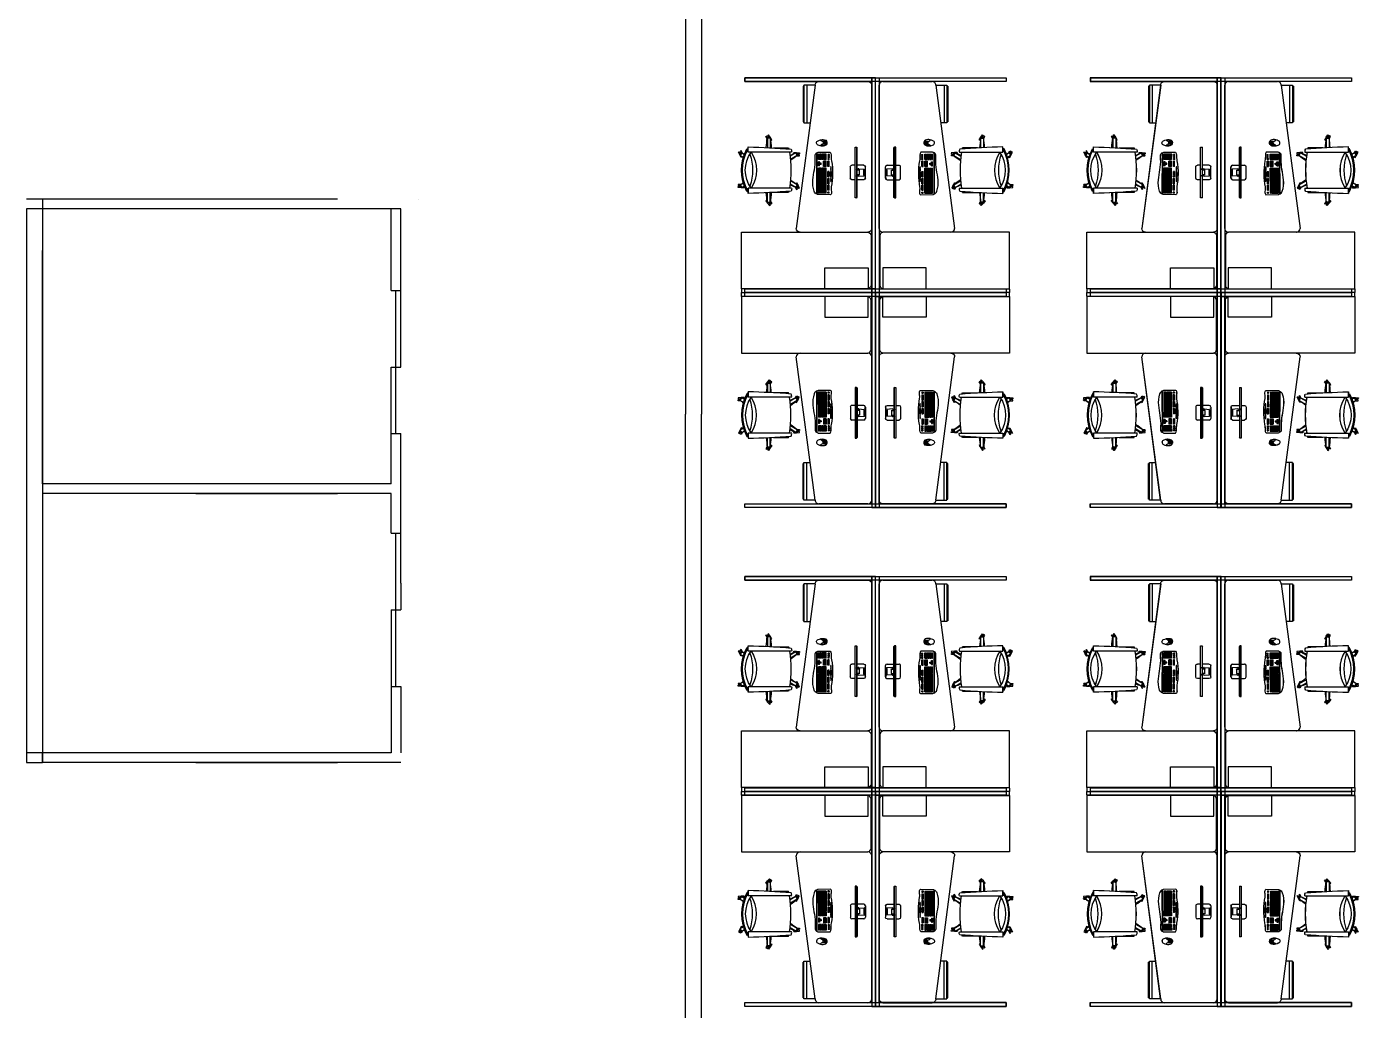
# Model space of a CAD drawing. Header units: inches. Extents: x 35258 to 134537, y 25067 to 83300.
# Drawn here: x 67345 to 67761.3, y 39036.1 to 39343.7 of the extents above; entities that cross this region are included whole.
import ezdxf

# ---------------------------------------------------------------- set-up
doc = ezdxf.new("R2010")
doc.units = ezdxf.units.IN
doc.header["$LTSCALE"] = 5
doc.header["$MEASUREMENT"] = 0
doc.layers.add('dwgmodels.com', color=250, linetype='Continuous')

# ---------------------------------------------------------------- blocks, each defined once
blk = doc.blocks.new('Dell S2340T 23-Inch 10-point Multi-Touch Monitor')
at = {"color": 0}
for p, q in [((-269, -94), (-264, -89)), ((-264, -89), (264, -89)), ((-77, -17), (-77, -89)), ((-77, -109), (-77, -143)), ((-40, -70), (-36, -14)), ((-29, -14), (-29, -17)), ((-29, -14), (-29, -17)), ((-25, -60), (-25, -82)), ((-25, -60), (-24, -60)), ((-24, -60), (-24, -89)), ((-24, -63), (24, -63)), ((24, -60), (24, -89)), ((24, -60), (25, -60)), ((25, -60), (25, -82)), ((29, -14), (29, -17)), ((29, -14), (29, -17)), ((40, -70), (36, -14)), ((77, -17), (77, -89)), ((77, -109), (77, -143)), ((269, -94), (264, -89))]:
    blk.add_line(p, q, dxfattribs=at)
for points in [[(-60, 0), (60, 0)], [(-269, -109), (269, -109), (269, -94), (-269, -94), (-269, -109)], [(-36, -14), (36, -14)], [(-29, -17), (29, -17)], [(-29, -17), (29, -17)], [(-60, -160), (60, -160)]]:
    blk.add_lwpolyline(points, dxfattribs=at)
for points in [[(-40, -70, 0.263666), (-37, -80), (-34, -82), (-25, -82)], [(40, -70, -0.263666), (37, -80), (34, -82), (25, -82)]]:
    blk.add_lwpolyline(points, format="xyb", dxfattribs=at)
for centre, radius in [((-61, -4), 1.73), ((-46, -4), 1.73), ((-36, -102), 1.14), ((-32, -4), 1.73), ((-18, -4), 1.73), ((-3, -4), 1.73), ((11, -4), 1.73), ((25, -4), 1.73), ((36, -102), 1.14), ((39, -4), 1.73)]:
    blk.add_circle(centre, radius, dxfattribs=at)
for centre, start, end in [((-60, -17), 90, 180), ((60, -17), 0, 90), ((-60, -143), 180, 270), ((60, -143), 270, 0)]:
    blk.add_arc(centre, 17.2, start, end, dxfattribs=at)
blk = doc.blocks.new('keyboard_top')
at = {"color": 0, "lineweight": -2}
for points in [[(233, -76), (233, -26, 0.165941), (205, -17, -0.04592), (141, -12, 0.046884), (0, 0, 0.043941), (-135, -14, -0.081459), (-182, -12, 0.073722), (-206, -13, 0.278236), (-218, -23), (-217, -154, 0.414214), (-202, -168), (218, -167, 0.414214), (233, -152)], [(218, -167), (-202, -168, -0.198912), (-213, -164, 0.237087), (-181, -196, 0.110077), (-61, -209, 0.017919), (47, -193, -0.053396), (161, -185, 0.017301), (204, -185, 0.36209), (228, -163, -0.184401), (218, -167)]]:
    blk.add_lwpolyline(points, format="xyb", close=True, dxfattribs=at)
for points in [[(-201, -38), (-189, -38)], [(-201, -38), (-201, -51)], [(-201, -51), (-189, -51)], [(-200, -70), (-188, -70)], [(-200, -70), (-200, -83)], [(-200, -83), (-188, -83)], [(-200, -87), (-188, -86)], [(-200, -87), (-200, -100)], [(-200, -100), (-188, -99)], [(-200, -104), (-188, -104)], [(-200, -104), (-200, -117)], [(-200, -117), (-188, -117)], [(-200, -122), (-173, -122)], [(-200, -122), (-200, -135)], [(-200, -135), (-173, -135)], [(-200, -139), (-173, -139)], [(-200, -139), (-200, -152)], [(-189, -38), (-189, -51)], [(-188, -70), (-188, -83)], [(-188, -86), (-188, -99)], [(-188, -104), (-188, -117)], [(-185, -70), (-185, -83)], [(-185, -70), (-173, -70)], [(-185, -83), (-173, -83)], [(-185, -86), (-185, -99)], [(-185, -86), (-173, -86)], [(-185, -99), (-173, -99)], [(-185, -104), (-173, -104)], [(-185, -104), (-185, -117)], [(-185, -117), (-173, -117)], [(-173, -70), (-173, -83)], [(-173, -86), (-173, -99)], [(-173, -104), (-173, -117)], [(-173, -122), (-173, -135)], [(-173, -139), (-173, -152)], [(-171, -38), (-171, -51)], [(-171, -38), (-159, -38)], [(-171, -51), (-159, -51)], [(-170, -70), (-170, -83)], [(-170, -70), (-158, -70)], [(-170, -83), (-158, -83)], [(-170, -86), (-170, -99)], [(-170, -86), (-158, -86)], [(-170, -99), (-158, -99)], [(-170, -104), (-158, -104)], [(-170, -104), (-170, -117)], [(-170, -117), (-158, -117)], [(-170, -122), (-170, -135)], [(-170, -122), (-158, -122)], [(-170, -135), (-158, -135)], [(-170, -139), (-158, -139)], [(-170, -139), (-170, -152)], [(-159, -38), (-159, -51)], [(-158, -70), (-158, -83)], [(-158, -86), (-158, -99)], [(-158, -104), (-158, -117)], [(-158, -122), (-158, -135)], [(-158, -139), (-158, -152)], [(-156, -38), (-156, -51)], [(-156, -38), (-144, -38)], [(-156, -51), (-144, -51)], [(-156, -70), (-144, -70)], [(-156, -70), (-156, -83)], [(-156, -83), (-144, -83)], [(-156, -86), (-144, -86)], [(-156, -86), (-156, -99)], [(-156, -99), (-144, -99)], [(-156, -104), (-144, -104)], [(-156, -104), (-156, -117)], [(-156, -117), (-144, -117)], [(-156, -122), (-144, -122)], [(-156, -122), (-156, -135)], [(-156, -135), (-144, -135)], [(-156, -139), (-156, -152)], [(-156, -139), (-129, -139)], [(-144, -38), (-144, -51)], [(-144, -70), (-144, -83)], [(-144, -86), (-144, -99)], [(-144, -104), (-144, -117)], [(-144, -122), (-144, -135)], [(-142, -38), (-130, -38)], [(-142, -38), (-142, -51)], [(-142, -51), (-130, -51)], [(-141, -70), (-141, -83)], [(-141, -70), (-129, -70)], [(-141, -83), (-129, -83)], [(-141, -86), (-141, -99)], [(-141, -86), (-129, -86)], [(-141, -99), (-129, -99)], [(-141, -104), (-129, -104)], [(-141, -104), (-141, -117)], [(-141, -117), (-129, -117)], [(-141, -122), (-129, -122)], [(-141, -122), (-141, -135)], [(-141, -135), (-129, -135)], [(-130, -38), (-130, -51)], [(-129, -70), (-129, -83)], [(-129, -86), (-129, -99)], [(-129, -104), (-129, -117)], [(-129, -122), (-129, -135)], [(-129, -139), (-129, -152)], [(-127, -38), (-127, -51)], [(-127, -38), (-115, -38)], [(-127, -51), (-115, -51)], [(-126, -70), (-126, -83)], [(-126, -70), (-114, -70)], [(-126, -83), (-114, -83)], [(-126, -86), (-126, -99)], [(-126, -86), (-114, -86)], [(-126, -99), (-114, -99)], [(-126, -104), (-114, -104)], [(-126, -104), (-126, -117)], [(-126, -117), (-114, -117)], [(-126, -122), (-126, -135)], [(-126, -122), (-114, -122)], [(-126, -135), (-114, -135)], [(-126, -139), (-11, -138)], [(-126, -139), (-126, -152)], [(-115, -38), (-115, -51)], [(-114, -70), (-114, -83)], [(-114, -86), (-114, -99)], [(-114, -104), (-114, -117)], [(-114, -122), (-114, -135)], [(-112, -70), (-100, -70)], [(-112, -70), (-112, -83)], [(-112, -83), (-100, -83)], [(-112, -86), (-100, -86)], [(-112, -86), (-112, -99)], [(-112, -99), (-100, -99)], [(-112, -104), (-100, -104)], [(-112, -104), (-112, -117)], [(-112, -117), (-100, -117)], [(-112, -122), (-100, -122)], [(-112, -122), (-112, -135)], [(-112, -135), (-100, -135)], [(-101, -38), (-101, -51)], [(-101, -38), (-89, -38)], [(-101, -51), (-89, -51)], [(-100, -70), (-100, -83)], [(-100, -86), (-100, -99)], [(-100, -104), (-100, -117)], [(-100, -122), (-100, -135)], [(-97, -70), (-97, -83)], [(-97, -70), (-85, -70)], [(-97, -83), (-85, -83)], [(-97, -86), (-97, -99)], [(-97, -86), (-85, -86)], [(-97, -99), (-85, -99)], [(-97, -104), (-85, -103)], [(-97, -104), (-97, -117)], [(-97, -117), (-85, -116)], [(-97, -122), (-85, -121)], [(-97, -122), (-96, -135)], [(-96, -135), (-84, -134)], [(-89, -38), (-89, -51)], [(-86, -38), (-86, -51)], [(-86, -38), (-74, -38)], [(-86, -51), (-74, -51)], [(-85, -70), (-85, -83)], [(-85, -86), (-85, -99)], [(-85, -103), (-85, -116)], [(-85, -121), (-84, -134)], [(-82, -70), (-70, -69)], [(-82, -70), (-82, -83)], [(-82, -83), (-70, -82)], [(-82, -86), (-82, -99)], [(-82, -86), (-70, -86)], [(-82, -99), (-70, -99)], [(-82, -103), (-70, -103)], [(-82, -103), (-81, -116)], [(-81, -116), (-69, -116)], [(-81, -121), (-81, -134)], [(-81, -121), (-69, -121)], [(-81, -134), (-69, -134)], [(-74, -38), (-74, -51)], [(-72, -38), (-60, -38)], [(-72, -38), (-72, -51)], [(-72, -51), (-60, -51)], [(-70, -69), (-70, -82)], [(-70, -86), (-70, -99)], [(-70, -103), (-69, -116)], [(-69, -121), (-69, -134)], [(-68, -69), (-56, -69)], [(-68, -69), (-67, -82)], [(-67, -82), (-55, -82)], [(-67, -86), (-55, -86)], [(-67, -86), (-67, -99)], [(-67, -99), (-55, -99)], [(-67, -103), (-55, -103)], [(-67, -103), (-67, -116)], [(-67, -116), (-55, -116)], [(-67, -121), (-55, -121)], [(-67, -121), (-67, -134)], [(-67, -134), (-55, -134)], [(-60, -38), (-60, -51)], [(-57, -38), (-57, -51)], [(-57, -38), (-45, -38)], [(-57, -51), (-45, -51)], [(-56, -69), (-55, -82)], [(-55, -86), (-55, -99)], [(-55, -103), (-55, -116)], [(-55, -121), (-55, -134)], [(-52, -69), (-52, -82)], [(-52, -69), (-40, -69)], [(-52, -82), (-40, -82)], [(-52, -86), (-52, -99)], [(-52, -86), (-40, -86)], [(-52, -99), (-40, -99)], [(-52, -103), (-40, -103)], [(-52, -103), (-52, -116)], [(-52, -116), (-40, -116)], [(-52, -121), (-40, -121)], [(-52, -121), (-52, -134)], [(-52, -134), (-40, -134)], [(-45, -38), (-45, -51)], [(-40, -69), (-40, -82)], [(-40, -86), (-40, -99)], [(-40, -103), (-40, -116)], [(-40, -121), (-40, -134)], [(-37, -69), (-37, -82)], [(-37, -69), (-25, -69)], [(-37, -82), (-25, -82)], [(-37, -86), (-37, -99)], [(-37, -86), (-25, -86)], [(-37, -99), (-25, -99)], [(-37, -103), (-25, -103)], [(-37, -103), (-37, -116)], [(-37, -116), (-25, -116)], [(-37, -121), (-37, -134)], [(-37, -121), (-25, -121)], [(-37, -134), (-25, -134)], [(-28, -19), (1, -18)], [(-28, -38), (-16, -37)], [(-28, -38), (-28, -51)], [(-28, -51), (-16, -50)], [(-26, -16), (1, -16)], [(-25, -69), (-25, -82)], [(-25, -86), (-25, -99)], [(-25, -103), (-25, -116)], [(-25, -121), (-25, -134)], [(-23, -69), (-11, -69)], [(-23, -69), (-23, -82)], [(-23, -82), (-11, -82)], [(-23, -86), (-11, -86)], [(-23, -86), (-23, -99)], [(-23, -99), (-11, -99)], [(-23, -103), (-11, -103)], [(-23, -103), (-23, -116)], [(-23, -116), (-11, -116)], [(-23, -121), (-11, -121)], [(-23, -121), (-23, -134)], [(-23, -134), (-11, -134)], [(-16, -37), (-16, -50)], [(-13, -37), (-13, -50)], [(-13, -37), (-1, -37)], [(-13, -50), (-1, -50)], [(-11, -69), (-11, -82)], [(-11, -86), (-11, -99)], [(-11, -103), (-11, -116)], [(-11, -121), (-11, -134)], [(-11, -138), (-11, -151)], [(-8, -69), (-8, -82)], [(-8, -69), (4, -69)], [(-8, -82), (4, -82)], [(-8, -86), (-8, -99)], [(-8, -86), (4, -86)], [(-8, -99), (4, -99)], [(-8, -103), (4, -103)], [(-8, -103), (-8, -116)], [(-8, -116), (4, -116)], [(-8, -121), (4, -121)], [(-8, -121), (-8, -134)], [(-8, -134), (4, -134)], [(-7, -138), (20, -138)], [(-7, -138), (-7, -151)], [(-1, -37), (-1, -50)], [(1, -7), (1, -16)], [(1, -18), (1, -25)], [(2, -37), (14, -37)], [(2, -37), (2, -50)], [(2, -50), (14, -50)], [(4, -7), (5, -16)], [(4, -69), (4, -82)], [(4, -86), (4, -99)], [(4, -103), (4, -116)], [(4, -121), (4, -134)], [(5, -16), (30, -16)], [(5, -18), (5, -25)], [(5, -18), (30, -18)], [(7, -69), (7, -82)], [(7, -69), (19, -69)], [(7, -82), (19, -82)], [(7, -86), (7, -99)], [(7, -86), (19, -86)], [(7, -99), (19, -99)], [(7, -103), (19, -103)], [(7, -103), (8, -116)], [(8, -116), (20, -116)], [(8, -121), (8, -134)], [(8, -121), (20, -121)], [(8, -134), (20, -134)], [(14, -37), (14, -50)], [(17, -37), (17, -50)], [(17, -37), (29, -37)], [(17, -50), (29, -50)], [(19, -69), (19, -82)], [(19, -86), (19, -99)], [(19, -103), (20, -116)], [(20, -121), (20, -134)], [(20, -138), (20, -151)], [(23, -69), (35, -69)], [(23, -69), (23, -82)], [(23, -82), (35, -82)], [(23, -86), (35, -86)], [(23, -86), (23, -99)], [(23, -99), (35, -99)], [(23, -103), (35, -103)], [(23, -103), (23, -116)], [(23, -116), (35, -116)], [(23, -121), (65, -121)], [(23, -121), (23, -134)], [(23, -134), (65, -134)], [(23, -138), (35, -138)], [(23, -138), (23, -151)], [(29, -37), (29, -50)], [(35, -69), (35, -82)], [(35, -86), (35, -99)], [(35, -103), (35, -116)], [(35, -138), (35, -151)], [(38, -69), (38, -82)], [(38, -69), (65, -69)], [(38, -82), (65, -82)], [(38, -86), (38, -99)], [(38, -86), (50, -86)], [(38, -99), (50, -99)], [(38, -103), (65, -103)], [(38, -103), (38, -116)], [(38, -116), (65, -116)], [(38, -138), (65, -138)], [(38, -138), (38, -151)], [(50, -86), (50, -99)], [(53, -86), (53, -99)], [(53, -86), (65, -86)], [(53, -99), (65, -99)], [(65, -69), (65, -82)], [(65, -86), (65, -99)], [(65, -103), (65, -116)], [(65, -121), (65, -134)], [(65, -138), (65, -151)], [(82, -37), (82, -50)], [(82, -37), (94, -37)], [(82, -50), (94, -50)], [(83, -69), (83, -82)], [(83, -69), (95, -69)], [(83, -82), (95, -82)], [(83, -85), (83, -98)], [(83, -85), (95, -85)], [(83, -98), (95, -98)], [(89, -138), (101, -138)], [(89, -138), (89, -151)], [(94, -37), (94, -50)], [(95, -69), (95, -82)], [(95, -85), (95, -98)], [(97, -37), (97, -50)], [(97, -37), (109, -37)], [(97, -50), (109, -50)], [(98, -69), (98, -82)], [(98, -69), (110, -69)], [(98, -82), (110, -82)], [(98, -85), (98, -98)], [(98, -85), (110, -85)], [(98, -98), (110, -98)], [(101, -138), (101, -151)], [(104, -121), (104, -134)], [(104, -121), (116, -121)], [(104, -134), (116, -134)], [(104, -138), (116, -138)], [(104, -138), (104, -151)], [(109, -37), (109, -50)], [(110, -69), (110, -82)], [(110, -85), (110, -98)], [(111, -37), (123, -37)], [(111, -37), (111, -50)], [(111, -50), (123, -50)], [(112, -69), (124, -69)], [(112, -69), (112, -82)], [(112, -82), (124, -82)], [(112, -85), (124, -85)], [(112, -85), (112, -98)], [(112, -98), (124, -98)], [(116, -121), (116, -134)], [(116, -138), (116, -151)], [(119, -138), (131, -138)], [(119, -138), (119, -151)], [(123, -37), (123, -50)], [(124, -69), (124, -82)], [(124, -85), (124, -98)], [(126, -37), (126, -50)], [(126, -37), (138, -37)], [(126, -50), (138, -50)], [(127, -69), (127, -82)], [(127, -69), (139, -69)], [(127, -82), (139, -82)], [(127, -85), (128, -98)], [(127, -85), (139, -85)], [(128, -98), (140, -98)], [(131, -138), (131, -151)], [(138, -37), (138, -50)], [(139, -69), (139, -82)], [(139, -85), (140, -98)], [(156, -35), (156, -48)], [(156, -35), (168, -35)], [(156, -48), (168, -48)], [(157, -69), (157, -82)], [(157, -69), (169, -69)], [(157, -82), (169, -82)], [(157, -85), (157, -98)], [(157, -85), (169, -85)], [(157, -98), (169, -98)], [(157, -103), (169, -103)], [(157, -103), (157, -116)], [(157, -116), (169, -116)], [(157, -121), (157, -134)], [(157, -121), (169, -121)], [(157, -134), (169, -134)], [(157, -138), (169, -138)], [(157, -138), (157, -151)], [(168, -35), (168, -48)], [(169, -69), (169, -82)], [(169, -85), (169, -98)], [(169, -103), (169, -116)], [(169, -121), (169, -134)], [(169, -138), (169, -151)], [(172, -69), (184, -69)], [(172, -69), (172, -82)], [(172, -82), (184, -82)], [(172, -85), (184, -85)], [(172, -85), (172, -98)], [(172, -98), (184, -98)], [(172, -103), (184, -102)], [(172, -103), (172, -116)], [(172, -116), (184, -115)], [(172, -121), (184, -120)], [(172, -121), (172, -134)], [(172, -134), (184, -133)], [(172, -138), (184, -138)], [(172, -138), (172, -151)], [(176, -34), (176, -47)], [(176, -34), (188, -34)], [(176, -47), (188, -47)], [(184, -69), (184, -82)], [(184, -85), (184, -98)], [(184, -102), (184, -115)], [(184, -120), (184, -133)], [(184, -138), (184, -151)], [(187, -69), (199, -68)], [(187, -69), (187, -82)], [(187, -82), (199, -81)], [(187, -85), (187, -98)], [(187, -85), (199, -85)], [(187, -98), (199, -98)], [(187, -102), (199, -102)], [(187, -102), (187, -115)], [(187, -115), (199, -115)], [(187, -120), (199, -120)], [(187, -120), (187, -133)], [(187, -133), (199, -133)], [(187, -138), (199, -138)], [(187, -138), (187, -151)], [(188, -34), (188, -47)], [(197, -34), (197, -47)], [(197, -34), (209, -34)], [(197, -47), (209, -47)], [(199, -68), (199, -81)], [(199, -85), (199, -98)], [(199, -102), (199, -115)], [(199, -120), (199, -133)], [(199, -138), (199, -151)], [(202, -68), (202, -81)], [(202, -68), (214, -68)], [(202, -81), (214, -81)], [(202, -85), (202, -98)], [(202, -85), (214, -85)], [(202, -98), (214, -98)], [(202, -102), (214, -102)], [(202, -102), (202, -115)], [(202, -115), (214, -115)], [(202, -120), (202, -133)], [(202, -120), (214, -120)], [(202, -133), (214, -133)], [(202, -138), (214, -138)], [(202, -138), (202, -151)], [(209, -34), (209, -47)], [(214, -68), (214, -81)], [(214, -85), (214, -98)], [(214, -102), (214, -115)], [(214, -120), (214, -133)], [(214, -138), (214, -151)], [(-200, -152), (-173, -152)], [(-170, -152), (-158, -152)], [(-156, -152), (-129, -152)], [(-126, -152), (-11, -151)], [(-7, -151), (20, -151)], [(23, -151), (35, -151)], [(38, -151), (65, -151)], [(89, -151), (101, -151)], [(104, -151), (116, -151)], [(119, -151), (131, -151)], [(157, -151), (169, -151)], [(172, -151), (184, -151)], [(187, -151), (199, -151)], [(202, -151), (214, -151)]]:
    blk.add_lwpolyline(points, dxfattribs=at)
for points in [[(1, -25, -0.037715), (-22, -24, -0.328345), (-28, -19)], [(-26, -16, -0.157731), (-22, -12, -0.08747), (1, -7, -0.08747)], [(4, -7, -0.086643), (27, -12, -0.237073), (30, -16)], [(30, -18, -0.11266), (29, -21, -0.188542), (24, -24, -0.031584), (5, -25, -0.031584)]]:
    blk.add_lwpolyline(points, format="xyb", dxfattribs=at)
for centre in [(-74, -18), (-64, -18), (-55, -18), (-46, -18), (-36, -18), (38, -18), (48, -18), (57, -18), (67, -18), (76, -18)]:
    blk.add_circle(centre, 3.55, dxfattribs=at)
blk = doc.blocks.new('A$C13DF2AF7')
at = {"color": 0}
for p, q in [((8, -1404), (8, 18)), ((8, 18), (48, 18)), ((48, 18), (48, -1402)), ((50, 18), (2289, 18)), ((2289, 18), (2289, -1368)), ((2249, -22), (50, -22)), ((50, -69), (50, -1404)), ((270, -59), (51, -59)), ((610, -29), (90, -29)), ((270, -519), (270, -59)), ((650, -782), (650, -62)), ((650, -1404), (650, -69)), ((690, -22), (2210, -22)), ((2249, -1368), (2249, -22)), ((2250, -62), (2250, -582)), ((50, -519), (270, -519)), ((2210, -622), (690, -822)), ((1810, -741), (1810, -674)), ((2210, -622), (2210, -741)), ((1103, -819), (1108, -810)), ((1127, -833), (1103, -819)), ((1108, -810), (1117, -814)), ((1117, -791), (1112, -800)), ((1112, -800), (1122, -805)), ((1146, -804), (1117, -791)), ((1117, -814), (1126, -819)), ((1122, -805), (1131, -810)), ((1124, -827), (1152, -812)), ((1124, -827), (1160, -889)), ((1173, -820), (1146, -804)), ((1152, -812), (1194, -885)), ((1163, -826), (1168, -829)), ((1168, -829), (1173, -820)), ((1464, -812), (1421, -885)), ((1491, -827), (1455, -889)), ((1460, -789), (1471, -788)), ((1460, -816), (1460, -789)), ((1464, -812), (1491, -827)), ((1471, -788), (1471, -799)), ((1471, -799), (1472, -809)), ((1492, -787), (1481, -788)), ((1481, -788), (1482, -798)), ((1482, -798), (1482, -808)), ((1484, -845), (1484, -851)), ((1495, -819), (1492, -787)), ((1495, -850), (1495, -819)), ((2210, -711), (1810, -711)), ((1810, -711), (1810, -711)), ((2210, -741), (1810, -741)), ((1820, -751), (1820, -741)), ((2200, -751), (1820, -751)), ((2210, -741), (2200, -741)), ((2200, -741), (2200, -751)), ((1071, -904), (1071, -1063)), ((1117, -873), (1117, -1334)), ((1484, -851), (1495, -850)), ((1498, -873), (1498, -1334)), ((1544, -1063), (1544, -904)), ((934, -1105), (941, -1097)), ((957, -1127), (934, -1105)), ((941, -1097), (949, -1104)), ((954, -1081), (947, -1089)), ((947, -1089), (955, -1096)), ((949, -1104), (956, -1111)), ((975, -1097), (954, -1081)), ((955, -1096), (963, -1103)), ((982, -1146), (957, -1127)), ((968, -1129), (968, -1098)), ((968, -1098), (1070, -1098)), ((968, -1129), (1068, -1129)), ((1647, -1098), (1546, -1098)), ((1647, -1129), (1548, -1129)), ((1624, -1092), (1629, -1083)), ((1629, -1095), (1624, -1092)), ((1629, -1083), (1657, -1099)), ((1641, -1130), (1665, -1144)), ((1647, -1098), (1647, -1129)), ((1662, -1129), (1654, -1124)), ((1657, -1099), (1682, -1117)), ((1668, -1120), (1659, -1115)), ((1671, -1135), (1662, -1129)), ((1677, -1126), (1668, -1120)), ((1682, -1117), (1677, -1126)), ((981, -1131), (981, -1131)), ((981, -1131), (989, -1138)), ((989, -1138), (982, -1146)), ((1665, -1144), (1671, -1135)), ((44, -1404), (8, -1404)), ((48, -1402), (44, -1404)), ((1117, -1334), (1061, -1334)), ((1061, -1334), (1117, -1334)), ((1131, -1376), (1121, -1377)), ((1121, -1377), (1121, -1408)), ((1121, -1408), (1124, -1440)), ((1124, -1400), (1140, -1372)), ((1152, -1416), (1124, -1400)), ((1132, -1383), (1131, -1376)), ((1152, -1416), (1171, -1382)), ((1155, -1411), (1155, -1438)), ((1447, -1398), (1442, -1407)), ((1442, -1407), (1470, -1423)), ((1464, -1416), (1445, -1382)), ((1453, -1401), (1447, -1398)), ((1491, -1400), (1464, -1416)), ((1491, -1400), (1475, -1372)), ((1489, -1394), (1513, -1408)), ((1499, -1413), (1490, -1408)), ((1498, -1334), (1554, -1334)), ((1508, -1417), (1499, -1413)), ((1513, -1408), (1508, -1417)), ((2269, -1368), (2249, -1368)), ((2289, -1368), (2269, -1368)), ((1124, -1440), (1134, -1439)), ((1134, -1429), (1133, -1419)), ((1134, -1439), (1134, -1429)), ((1144, -1428), (1144, -1418)), ((1145, -1439), (1144, -1428)), ((1155, -1438), (1145, -1439)), ((1470, -1423), (1498, -1436)), ((1494, -1422), (1485, -1417)), ((1503, -1427), (1494, -1422)), ((1498, -1436), (1503, -1427))]:
    blk.add_line(p, q, dxfattribs=at)
for points in [[(1601, -498, 0.241004), (1575, -507, 0.217003), (1573, -589, 0.752527), (1620, -591, 0.115399), (1632, -536, 0.099122), (1626, -510, 0.240483), (1601, -498)], [(1590, -498, 0.055019), (1585, -516, 0.050601), (1584, -532, -0.084687), (1583, -543, -0.175899), (1572, -561, -0.569307), (1566, -558, -0.064428), (1566, -535, -0.081238), (1575, -507, -0.150456), (1590, -498)], [(1610, -499, -0.141108), (1612, -533, 0.211379), (1614, -544, 0.412702), (1583, -543, 0.176997), (1586, -532, -0.141094), (1591, -498, -0.080592), (1601, -498, -0.075205), (1610, -499)], [(1596, -522), (1597, -508, -0.837339), (1602, -510), (1601, -525, -1), (1596, -525)], [(1611, -499, -0.071754), (1615, -521, -0.043169), (1614, -535, 0.269309), (1625, -564, 0.36617), (1630, -563, 0.160325), (1626, -510, 0.150096), (1612, -499)]]:
    blk.add_lwpolyline(points, format="xyb", close=True, dxfattribs=at)
blk.add_lwpolyline([(50, -1404), (650, -1404)], dxfattribs=at)
for centre, radius, start, end in [((90, -69), 40, 90, 180), ((610, -69), 40, 0, 90), ((690, -62), 40, 90, 180), ((2210, -62), 40, 0, 90), ((2210, -582), 40, 269.9365, 0.0635), ((690, -782), 40, 180, 270), ((2861, -106), 1881, 202.5522, 204.6431), ((1138, -819), 12.1, 30, 210), ((1138, -819), 5.25, 30, 210), ((-341, -1955), 1881, 34.7003, 37.4478), ((2957, -1955), 1881, 142.5522, 145.2997), ((-246, -106), 1881, 335.3569, 337.4478), ((1478, -819), 12.1, 330, 150), ((1478, -819), 5.25, 330, 150), ((7850, -1461), 6790, 175.0741, 178.9282), ((1308, -2078), 1198, 100.8173, 101.3741), ((1108, -916), 44.9, 77.8383, 121.0044), ((1308, -2078), 1198, 80.8598, 99.1402), ((1507, -916), 44.9, 58.9956, 102.1617), ((-5235, -1461), 6790, 1.0718, 4.9259), ((1308, -2078), 1198, 78.6259, 79.1827), ((968, -1114), 12.1, 90, 270), ((968, -1114), 5.25, 90, 270), ((1212, -2963), 1881, 94.3251, 97.4478), ((1212, 735), 1881, 262.5522, 265.593), ((1404, -2963), 1881, 82.5522, 85.6749), ((1404, 735), 1881, 274.407, 277.4478), ((1647, -1114), 12.1, 270, 90), ((1647, -1114), 5.25, 270, 90), ((1308, -1598), 353, 57.3822, 122.6178), ((1086, -1342), 5.33, 52.9271, 231.3109), ((1308, -921), 481, 242.0686, 297.9314), ((1308, -921), 471, 242.2928, 297.7072), ((1308, -1039), 324, 233.9912, 306.0088), ((2861, -2121), 1881, 156.4846, 157.4478), ((1138, -1408), 12.1, 150, 330), ((1138, -1408), 5.25, 150, 330), ((1308, -1795), 509, 70.6389, 109.3611), ((-341, -272), 1881, 322.5522, 323.7681), ((2957, -272), 1881, 216.2319, 217.4478), ((1478, -1408), 12.1, 210, 30), ((1478, -1408), 5.25, 210, 30), ((-246, -2121), 1881, 22.5522, 23.5154), ((1530, -1342), 5.33, 308.6891, 127.0729)]:
    blk.add_arc(centre, radius, start, end, dxfattribs=at)
for name, p in [('Dell S2340T 23-Inch 10-point Multi-Touch Monitor', (1283, -89)), ('keyboard_top', (1265, -437))]:
    blk.add_blockref(name, p, dxfattribs=at)

msp = doc.modelspace()

# ---------------------------------------------------------------- linework, layer by layer
for p, q in [((67550.95, 39517.61), (67550.95, 39222.54)), ((67555.95, 39517.61), (67555.95, 39222.54)), ((67569.49, 39327.73), (67651.15, 39327.73)), ((67569.49, 39326.56), (67569.49, 39327.73)), ((67651.15, 39326.56), (67569.49, 39326.56)), ((67569.5, 39327.73), (67651.16, 39327.73)), ((67569.5, 39326.56), (67569.5, 39327.73)), ((67651.16, 39326.56), (67569.5, 39326.56)), ((67609.14, 39327.73), (67609.14, 39193.3)), ((67609.15, 39327.73), (67609.15, 39193.3)), ((67609.15, 39327.73), (67609.15, 39259.28)), ((67609.15, 39259.34), (67609.15, 39327.73)), ((67609.15, 39327.73), (67611.49, 39327.73)), ((67610.32, 39193.3), (67610.32, 39327.73)), ((67610.33, 39193.3), (67610.33, 39327.73)), ((67610.33, 39327.73), (67611.49, 39327.73)), ((67610.33, 39327.73), (67611.49, 39327.73)), ((67611.49, 39327.73), (67611.5, 39326.56)), ((67611.49, 39327.73), (67611.5, 39326.56)), ((67611.49, 39327.73), (67611.5, 39259.34)), ((67611.5, 39326.56), (67611.5, 39193.3)), ((67611.5, 39326.56), (67611.5, 39193.3)), ((67651.16, 39327.73), (67651.16, 39326.56)), ((67677.48, 39327.73), (67759.14, 39327.73)), ((67759.14, 39326.56), (67677.48, 39326.56)), ((67677.49, 39327.73), (67759.15, 39327.73)), ((67677.49, 39326.56), (67677.49, 39327.73)), ((67759.15, 39326.56), (67677.49, 39326.56)), ((67717.14, 39327.73), (67717.14, 39193.3)), ((67717.14, 39327.73), (67717.14, 39193.3)), ((67717.14, 39327.73), (67717.14, 39259.28)), ((67717.14, 39259.34), (67717.14, 39327.73)), ((67717.14, 39327.73), (67719.49, 39327.73)), ((67718.31, 39193.3), (67718.31, 39327.73)), ((67718.32, 39193.3), (67718.32, 39327.73)), ((67718.32, 39327.73), (67719.49, 39327.73)), ((67718.32, 39327.73), (67719.49, 39327.73)), ((67719.49, 39327.73), (67719.5, 39326.56)), ((67719.49, 39327.73), (67719.5, 39326.56)), ((67719.49, 39327.73), (67719.5, 39259.34)), ((67719.49, 39326.56), (67719.49, 39193.3)), ((67719.5, 39326.56), (67719.5, 39193.3)), ((67759.15, 39327.73), (67759.15, 39326.56)), ((67350.01, 39289.71), (67345.01, 39289.71)), ((67350.01, 39286.71), (67345.01, 39286.71)), ((67461.94, 39286.71), (67345.01, 39286.71)), ((67345.01, 39286.71), (67345.01, 39113.57)), ((67442.22, 39289.71), (67350.01, 39289.71)), ((67350.01, 39289.71), (67350.01, 39286.71)), ((67442.22, 39286.71), (67350.01, 39286.71)), ((67350.01, 39286.71), (67350.01, 39113.57)), ((67385.46, 39289.71), (67385.46, 39289.71)), ((67418.19, 39289.71), (67418.19, 39289.71)), ((67458.94, 39261.21), (67458.94, 39286.71)), ((67461.94, 39261.21), (67461.94, 39286.71)), ((67467.64, 39289.71), (67467.64, 39289.71)), ((67350.01, 39200.71), (67350.01, 39273.71)), ((67458.94, 39261.21), (67458.94, 39273.71)), ((67610.33, 39260.52), (67610.33, 39274.32)), ((67610.33, 39260.52), (67610.33, 39274.32)), ((67610.33, 39260.52), (67610.33, 39274.32)), ((67718.31, 39260.52), (67718.31, 39274.32)), ((67718.31, 39260.52), (67718.31, 39274.32)), ((67718.32, 39260.52), (67718.32, 39274.32)), ((67718.32, 39260.52), (67718.32, 39274.32)), ((67718.32, 39260.52), (67718.32, 39274.32)), ((67458.94, 39261.21), (67461.94, 39261.21)), ((67458.94, 39261.21), (67461.94, 39261.21)), ((67460.44, 39237.21), (67460.44, 39261.21)), ((67461.94, 39237.21), (67461.94, 39261.21)), ((67569.49, 39261.7), (67651.15, 39261.7)), ((67569.5, 39261.7), (67651.16, 39261.7)), ((67569.5, 39260.52), (67569.5, 39261.7)), ((67609.15, 39261.7), (67611.49, 39261.7)), ((67610.33, 39261.7), (67611.49, 39261.7)), ((67610.33, 39261.7), (67611.49, 39261.7)), ((67611.49, 39261.7), (67611.5, 39260.52)), ((67611.49, 39261.7), (67611.5, 39260.52)), ((67651.16, 39261.7), (67651.16, 39260.52)), ((67677.48, 39261.7), (67759.14, 39261.7)), ((67677.49, 39261.7), (67759.15, 39261.7)), ((67677.49, 39260.52), (67677.49, 39261.7)), ((67717.14, 39261.7), (67719.49, 39261.7)), ((67718.32, 39261.7), (67719.49, 39261.7)), ((67718.32, 39261.7), (67719.49, 39261.7)), ((67719.49, 39261.7), (67719.5, 39260.52)), ((67719.49, 39261.7), (67719.5, 39260.52)), ((67759.15, 39261.7), (67759.15, 39260.52)), ((67569.49, 39260.52), (67651.15, 39260.52)), ((67651.15, 39260.52), (67569.49, 39260.52)), ((67651.15, 39259.34), (67569.49, 39259.34)), ((67569.5, 39260.52), (67651.16, 39260.52)), ((67569.5, 39259.34), (67569.5, 39260.52)), ((67651.16, 39260.52), (67569.5, 39260.52)), ((67651.16, 39259.34), (67569.5, 39259.34)), ((67609.15, 39260.52), (67611.49, 39260.52)), ((67611.5, 39259.34), (67609.15, 39259.34)), ((67610.33, 39260.52), (67611.49, 39260.52)), ((67610.33, 39260.52), (67611.49, 39260.52)), ((67611.49, 39260.52), (67611.5, 39259.34)), ((67611.49, 39260.52), (67611.5, 39259.34)), ((67651.16, 39260.52), (67651.16, 39259.34)), ((67677.48, 39260.52), (67759.14, 39260.52)), ((67759.14, 39260.52), (67677.48, 39260.52)), ((67759.14, 39259.34), (67677.48, 39259.34)), ((67677.49, 39260.52), (67759.15, 39260.52)), ((67677.49, 39259.34), (67677.49, 39260.52)), ((67759.15, 39260.52), (67677.49, 39260.52)), ((67759.15, 39259.34), (67677.49, 39259.34)), ((67717.14, 39260.52), (67719.49, 39260.52)), ((67719.5, 39259.34), (67717.14, 39259.34)), ((67718.32, 39260.52), (67719.49, 39260.52)), ((67718.32, 39260.52), (67719.49, 39260.52)), ((67719.49, 39260.52), (67719.5, 39259.34)), ((67719.49, 39260.52), (67719.5, 39259.34)), ((67759.15, 39260.52), (67759.15, 39259.34)), ((67458.94, 39200.71), (67458.94, 39237.21)), ((67458.94, 39237.21), (67461.94, 39237.21)), ((67460.44, 39216.47), (67460.44, 39237.21)), ((67550.95, 38622.54), (67550.95, 39222.54)), ((67555.95, 38981.81), (67555.95, 39222.54)), ((67458.94, 39216.47), (67461.94, 39216.47)), ((67461.94, 39169.71), (67461.94, 39216.47)), ((67458.94, 39200.71), (67350.01, 39200.71)), ((67458.94, 39197.71), (67350.01, 39197.71)), ((67397.85, 39197.71), (67442.22, 39197.71)), ((67458.94, 39185.35), (67458.94, 39197.71)), ((67569.49, 39194.48), (67651.15, 39194.48)), ((67651.15, 39193.3), (67569.49, 39193.3)), ((67569.5, 39194.48), (67651.16, 39194.48)), ((67569.5, 39193.3), (67569.5, 39194.48)), ((67651.16, 39193.3), (67569.5, 39193.3)), ((67609.15, 39193.3), (67610.33, 39193.3)), ((67610.33, 39194.48), (67611.49, 39194.48)), ((67611.5, 39193.3), (67610.33, 39193.3)), ((67611.49, 39194.48), (67611.5, 39193.3)), ((67651.16, 39194.48), (67651.16, 39193.3)), ((67677.48, 39194.48), (67759.14, 39194.48)), ((67759.14, 39193.3), (67677.48, 39193.3)), ((67677.49, 39194.48), (67759.15, 39194.48)), ((67677.49, 39193.3), (67677.49, 39194.48)), ((67759.15, 39193.3), (67677.49, 39193.3)), ((67717.14, 39193.3), (67718.32, 39193.3)), ((67718.32, 39194.48), (67719.49, 39194.48)), ((67719.5, 39193.3), (67718.32, 39193.3)), ((67719.49, 39194.48), (67719.5, 39193.3)), ((67759.15, 39194.48), (67759.15, 39193.3)), ((67458.94, 39185.35), (67461.94, 39185.35)), ((67458.94, 39185.35), (67461.94, 39185.35)), ((67460.44, 39161.35), (67460.44, 39185.35)), ((67461.94, 39169.71), (67461.94, 39161.35)), ((67569.5, 39171.75), (67651.16, 39171.75)), ((67569.5, 39171.75), (67651.16, 39171.75)), ((67569.5, 39170.57), (67569.5, 39171.75)), ((67651.16, 39170.57), (67569.5, 39170.57)), ((67651.16, 39170.57), (67569.5, 39170.57)), ((67609.15, 39171.75), (67609.15, 39037.32)), ((67609.15, 39171.75), (67609.15, 39037.32)), ((67609.15, 39171.75), (67609.15, 39103.3)), ((67609.15, 39103.36), (67609.15, 39171.75)), ((67609.15, 39171.75), (67611.5, 39171.75)), ((67610.33, 39037.32), (67610.33, 39171.75)), ((67610.33, 39037.32), (67610.33, 39171.75)), ((67610.33, 39171.75), (67611.5, 39171.75)), ((67610.33, 39171.75), (67611.5, 39171.75)), ((67611.5, 39171.75), (67611.51, 39170.57)), ((67611.5, 39171.75), (67611.51, 39170.57)), ((67611.5, 39171.75), (67611.51, 39103.36)), ((67611.5, 39170.57), (67611.5, 39037.32)), ((67611.51, 39170.57), (67611.51, 39037.32)), ((67651.16, 39171.75), (67651.16, 39170.57)), ((67677.48, 39171.75), (67759.14, 39171.75)), ((67759.14, 39170.57), (67677.48, 39170.57)), ((67677.49, 39171.75), (67759.15, 39171.75)), ((67677.49, 39170.57), (67677.49, 39171.75)), ((67759.15, 39170.57), (67677.49, 39170.57)), ((67717.14, 39171.75), (67717.14, 39037.32)), ((67717.14, 39171.75), (67717.14, 39037.32)), ((67717.14, 39171.75), (67717.14, 39103.3)), ((67717.14, 39103.36), (67717.14, 39171.75)), ((67717.14, 39171.75), (67719.49, 39171.75)), ((67718.31, 39037.32), (67718.31, 39171.75)), ((67718.32, 39037.32), (67718.32, 39171.75)), ((67718.32, 39171.75), (67719.49, 39171.75)), ((67718.32, 39171.75), (67719.49, 39171.75)), ((67719.49, 39171.75), (67719.5, 39170.57)), ((67719.49, 39171.75), (67719.5, 39170.57)), ((67719.49, 39171.75), (67719.5, 39103.36)), ((67719.49, 39170.57), (67719.49, 39037.32)), ((67719.5, 39170.57), (67719.5, 39037.32)), ((67759.15, 39171.75), (67759.15, 39170.57)), ((67458.94, 39161.35), (67458.94, 39116.57)), ((67458.94, 39161.35), (67461.94, 39161.35)), ((67460.44, 39137.35), (67460.44, 39161.35)), ((67458.94, 39137.35), (67461.94, 39137.35)), ((67461.94, 39137.35), (67461.94, 39116.57)), ((67350.01, 39116.57), (67345.01, 39116.57)), ((67458.94, 39116.57), (67350.01, 39116.57)), ((67350.01, 39113.57), (67350.01, 39116.57)), ((67610.33, 39104.53), (67610.33, 39118.34)), ((67610.33, 39104.53), (67610.33, 39118.34)), ((67610.33, 39104.53), (67610.33, 39118.34)), ((67610.33, 39104.53), (67610.33, 39118.34)), ((67718.31, 39104.53), (67718.31, 39118.34)), ((67718.31, 39104.53), (67718.31, 39118.34)), ((67718.32, 39104.53), (67718.32, 39118.34)), ((67718.32, 39104.53), (67718.32, 39118.34)), ((67718.32, 39104.53), (67718.32, 39118.34)), ((67345.01, 39113.57), (67350.01, 39113.57)), ((67458.94, 39113.57), (67350.01, 39113.57)), ((67397.85, 39113.57), (67442.22, 39113.57)), ((67461.94, 39113.57), (67458.94, 39113.57)), ((67569.5, 39105.71), (67651.16, 39105.71)), ((67569.5, 39105.71), (67651.16, 39105.71)), ((67569.5, 39104.53), (67569.5, 39105.71)), ((67569.5, 39104.53), (67651.16, 39104.53)), ((67651.16, 39104.53), (67569.5, 39104.53)), ((67569.5, 39104.53), (67651.16, 39104.53)), ((67569.5, 39103.36), (67569.5, 39104.53)), ((67651.16, 39104.53), (67569.5, 39104.53)), ((67651.16, 39103.36), (67569.5, 39103.36)), ((67651.16, 39103.36), (67569.5, 39103.36)), ((67609.15, 39105.71), (67611.5, 39105.71)), ((67609.15, 39104.53), (67611.5, 39104.53)), ((67611.51, 39103.36), (67609.15, 39103.36)), ((67610.33, 39105.71), (67611.5, 39105.71)), ((67610.33, 39105.71), (67611.5, 39105.71)), ((67610.33, 39104.53), (67611.5, 39104.53)), ((67610.33, 39104.53), (67611.5, 39104.53)), ((67611.5, 39105.71), (67611.51, 39104.53)), ((67611.5, 39105.71), (67611.51, 39104.53)), ((67611.5, 39104.53), (67611.51, 39103.36)), ((67611.5, 39104.53), (67611.51, 39103.36)), ((67651.16, 39105.71), (67651.16, 39104.53)), ((67651.16, 39104.53), (67651.16, 39103.36)), ((67677.48, 39105.71), (67759.14, 39105.71)), ((67677.48, 39104.53), (67759.14, 39104.53)), ((67759.14, 39104.53), (67677.48, 39104.53)), ((67759.14, 39103.36), (67677.48, 39103.36)), ((67677.49, 39105.71), (67759.15, 39105.71)), ((67677.49, 39104.53), (67677.49, 39105.71)), ((67677.49, 39104.53), (67759.15, 39104.53)), ((67677.49, 39103.36), (67677.49, 39104.53)), ((67759.15, 39104.53), (67677.49, 39104.53)), ((67759.15, 39103.36), (67677.49, 39103.36)), ((67717.14, 39105.71), (67719.49, 39105.71)), ((67717.14, 39104.53), (67719.49, 39104.53)), ((67719.5, 39103.36), (67717.14, 39103.36)), ((67718.32, 39105.71), (67719.49, 39105.71)), ((67718.32, 39105.71), (67719.49, 39105.71)), ((67718.32, 39104.53), (67719.49, 39104.53)), ((67718.32, 39104.53), (67719.49, 39104.53)), ((67719.49, 39105.71), (67719.5, 39104.53)), ((67719.49, 39105.71), (67719.5, 39104.53)), ((67719.49, 39104.53), (67719.5, 39103.36)), ((67719.49, 39104.53), (67719.5, 39103.36)), ((67759.15, 39105.71), (67759.15, 39104.53)), ((67759.15, 39104.53), (67759.15, 39103.36)), ((67569.5, 39038.5), (67651.16, 39038.5)), ((67569.5, 39038.5), (67651.16, 39038.5)), ((67569.5, 39037.32), (67569.5, 39038.5)), ((67651.16, 39037.32), (67569.5, 39037.32)), ((67651.16, 39037.32), (67569.5, 39037.32)), ((67609.15, 39037.32), (67610.33, 39037.32)), ((67610.33, 39038.5), (67611.5, 39038.5)), ((67611.51, 39037.32), (67610.33, 39037.32)), ((67611.5, 39038.5), (67611.51, 39037.32)), ((67651.16, 39038.5), (67651.16, 39037.32)), ((67677.48, 39038.5), (67759.14, 39038.5)), ((67759.14, 39037.32), (67677.48, 39037.32)), ((67677.49, 39038.5), (67759.15, 39038.5)), ((67677.49, 39037.32), (67677.49, 39038.5)), ((67759.15, 39037.32), (67677.49, 39037.32)), ((67717.14, 39037.32), (67718.32, 39037.32)), ((67718.32, 39038.5), (67719.49, 39038.5)), ((67719.5, 39037.32), (67718.32, 39037.32)), ((67719.49, 39038.5), (67719.5, 39037.32)), ((67759.15, 39038.5), (67759.15, 39037.32))]:
    msp.add_line(p, q)

# ---------------------------------------------------------------- block references
at = {"layer": 'dwgmodels.com', "color": 0, "yscale": 0.02946549344479039, "zscale": 0.02946549344479039}
for p, xscale, rotation in [((67609.81, 39260.28), -0.02946549344479039, 270), ((67610.85, 39260.28), 0.02946549344479039, 89.99999999999999), ((67717.79, 39260.28), -0.02946549344479039, 270), ((67717.79, 39260.28), -0.02946549344479039, 270), ((67717.8, 39260.28), -0.02946549344479039, 270), ((67718.83, 39260.28), 0.02946549344479039, 89.99999999999999), ((67718.83, 39260.28), 0.02946549344479039, 89.99999999999999), ((67718.84, 39260.28), 0.02946549344479039, 89.99999999999999), ((67609.81, 39260.76), 0.02946549344479039, 270), ((67610.85, 39260.76), -0.02946549344479039, 90), ((67717.79, 39260.76), 0.02946549344479039, 270), ((67717.79, 39260.76), 0.02946549344479039, 270), ((67717.8, 39260.76), 0.02946549344479039, 270), ((67718.83, 39260.76), -0.02946549344479039, 90), ((67718.83, 39260.76), -0.02946549344479039, 90), ((67718.84, 39260.76), -0.02946549344479039, 90), ((67609.81, 39104.3), -0.02946549344479039, 270), ((67609.81, 39104.3), -0.02946549344479039, 270), ((67610.85, 39104.3), 0.02946549344479039, 89.99999999999999), ((67610.85, 39104.3), 0.02946549344479039, 89.99999999999999), ((67717.79, 39104.3), -0.02946549344479039, 270), ((67717.79, 39104.3), -0.02946549344479039, 270), ((67717.8, 39104.3), -0.02946549344479039, 270), ((67718.83, 39104.3), 0.02946549344479039, 89.99999999999999), ((67718.83, 39104.3), 0.02946549344479039, 89.99999999999999), ((67718.84, 39104.3), 0.02946549344479039, 89.99999999999999), ((67609.81, 39104.77), 0.02946549344479039, 270), ((67609.81, 39104.77), 0.02946549344479039, 270), ((67610.85, 39104.77), -0.02946549344479039, 90), ((67610.85, 39104.77), -0.02946549344479039, 90), ((67717.79, 39104.77), 0.02946549344479039, 270), ((67717.79, 39104.77), 0.02946549344479039, 270), ((67717.8, 39104.77), 0.02946549344479039, 270), ((67718.83, 39104.77), -0.02946549344479039, 90), ((67718.83, 39104.77), -0.02946549344479039, 90), ((67718.84, 39104.77), -0.02946549344479039, 90)]:
    msp.add_blockref('A$C13DF2AF7', p, dxfattribs=dict(at, xscale=xscale, rotation=rotation))

doc.saveas('drawing.dxf')
